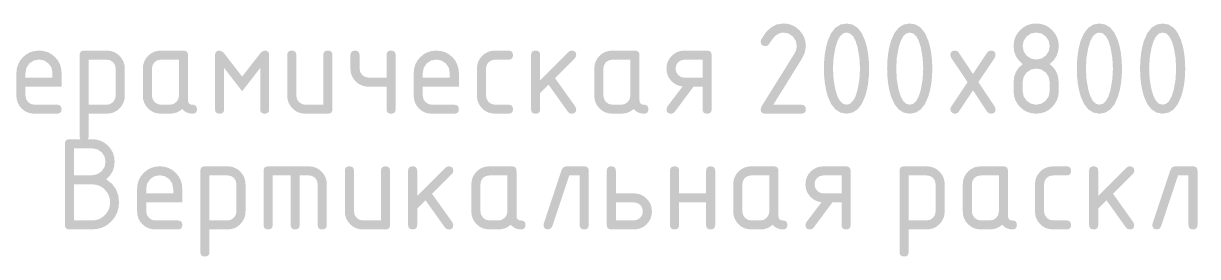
# Model space of a CAD drawing. Header units: millimetres. Extents: x 0 to 1189, y 0 to 841.
# Drawn here: x 1033.55 to 1072.94, y 385.33 to 393.16 of the extents above; entities that cross this region are included whole.
import ezdxf

# ---------------------------------------------------------------- set-up
doc = ezdxf.new("R2010")
doc.units = ezdxf.units.MM

msp = doc.modelspace()

# ---------------------------------------------------------------- hatches: boundary and pattern name
h = msp.add_hatch(color=7)
h.dxf.hatch_style = 2
h.paths.add_polyline_path([(1059.041489, 393.155639), (1059.192066, 393.142126), (1059.332049, 393.101276), (1059.460146, 393.032623), (1059.575066, 392.935704), (1059.672441, 392.818855), (1059.742635, 392.690482), (1059.78513, 392.550224), (1059.79941, 392.397718), (1059.764339, 392.181366), (1059.659402, 391.961707), (1058.706902, 390.429328), (1059.646724, 390.429328), (1059.713601, 390.41982), (1059.761307, 390.391295), (1059.789893, 390.343752), (1059.79941, 390.277193), (1059.789893, 390.211004), (1059.761307, 390.164814), (1059.713601, 390.137744), (1059.646724, 390.128916), (1058.436255, 390.128916), (1058.369377, 390.137744), (1058.321671, 390.164814), (1058.293085, 390.211004), (1058.283568, 390.277193), (1058.308924, 390.365939), (1059.41852, 392.148018), (1059.475571, 392.271421), (1059.494588, 392.397718), (1059.462273, 392.573142), (1059.363399, 392.719628), (1059.2165, 392.818502), (1059.041489, 392.850817), (1058.9144, 392.827037), (1058.793305, 392.755664), (1058.67779, 392.636644), (1058.567444, 392.469927), (1058.512805, 392.416459), (1058.436255, 392.397718), (1058.369377, 392.407313), (1058.321671, 392.436028), (1058.293085, 392.483759), (1058.283568, 392.550405), (1058.296246, 392.609385), (1058.449665, 392.848449), (1058.624426, 393.019144), (1058.821408, 393.121524)])
h = msp.add_hatch(color=7)
h.paths.add_polyline_path([(1061.616261, 391.640348), (1061.596692, 392.007044), (1061.535783, 392.351416), (1061.467407, 392.570602), (1061.382752, 392.726587), (1061.281458, 392.819837), (1061.163162, 392.850817), (1061.046493, 392.819768), (1060.945018, 392.726036), (1060.859459, 392.568741), (1060.79054, 392.347006), (1060.729631, 392.001532), (1060.710063, 391.640348), (1060.729631, 391.277235), (1060.79054, 390.933139), (1060.858917, 390.713265), (1060.943571, 390.555763), (1061.044866, 390.460997), (1061.163162, 390.429328), (1061.281458, 390.460997), (1061.382752, 390.555763), (1061.467407, 390.713265), (1061.535783, 390.933139), (1061.596692, 391.277235)])
h.paths.add_polyline_path([(1061.921083, 391.640348), (1061.912375, 391.379227), (1061.886563, 391.135986), (1061.844111, 390.910935), (1061.785484, 390.704385), (1061.674681, 390.452152), (1061.533234, 390.27237), (1061.362331, 390.164728), (1061.163162, 390.128916), (1060.962295, 390.164728), (1060.791091, 390.27237), (1060.64924, 390.452152), (1060.53643, 390.704385), (1060.480352, 390.910935), (1060.439209, 391.135986), (1060.413879, 391.379227), (1060.405241, 391.640348), (1060.413879, 391.903778), (1060.439209, 392.148293), (1060.480352, 392.373792), (1060.53643, 392.58017), (1060.64924, 392.832636), (1060.791091, 393.012392), (1060.962295, 393.119905), (1061.163162, 393.155639), (1061.362331, 393.119905), (1061.533234, 393.012392), (1061.674681, 392.832636), (1061.785484, 392.58017), (1061.844111, 392.371932), (1061.886563, 392.14664), (1061.912375, 391.903157)])
h = msp.add_hatch(color=7)
h.paths.add_polyline_path([(1063.737933, 391.640348), (1063.718365, 392.007044), (1063.657456, 392.351416), (1063.589079, 392.570602), (1063.504424, 392.726587), (1063.40313, 392.819837), (1063.284834, 392.850817), (1063.168166, 392.819768), (1063.066691, 392.726036), (1062.981132, 392.568741), (1062.912213, 392.347006), (1062.851303, 392.001532), (1062.831735, 391.640348), (1062.851303, 391.277235), (1062.912213, 390.933139), (1062.980589, 390.713265), (1063.065244, 390.555763), (1063.166538, 390.460997), (1063.284834, 390.429328), (1063.40313, 390.460997), (1063.504424, 390.555763), (1063.589079, 390.713265), (1063.657456, 390.933139), (1063.718365, 391.277235)])
h.paths.add_polyline_path([(1064.042755, 391.640348), (1064.034048, 391.379227), (1064.008235, 391.135986), (1063.965783, 390.910935), (1063.907156, 390.704385), (1063.796353, 390.452152), (1063.654906, 390.27237), (1063.484004, 390.164728), (1063.284834, 390.128916), (1063.083968, 390.164728), (1062.912764, 390.27237), (1062.770912, 390.452152), (1062.658102, 390.704385), (1062.602025, 390.910935), (1062.560882, 391.135986), (1062.535552, 391.379227), (1062.526913, 391.640348), (1062.535552, 391.903778), (1062.560882, 392.148293), (1062.602025, 392.373792), (1062.658102, 392.58017), (1062.770912, 392.832636), (1062.912764, 393.012392), (1063.083968, 393.119905), (1063.284834, 393.155639), (1063.484004, 393.119905), (1063.654906, 393.012392), (1063.796353, 392.832636), (1063.907156, 392.58017), (1063.965783, 392.371932), (1064.008235, 392.14664), (1064.034048, 391.903157)])
h = msp.add_hatch(color=7)
h.paths.add_polyline_path([(1067.528179, 390.429328), (1067.70319, 390.463848), (1067.850089, 390.564927), (1067.948963, 390.709966), (1067.981278, 390.886837), (1067.981278, 391.187249), (1067.948963, 391.36226), (1067.850089, 391.509159), (1067.70319, 391.609963), (1067.528179, 391.644207), (1067.353168, 391.609963), (1067.206269, 391.509159), (1067.107395, 391.363914), (1067.07508, 391.187249), (1067.07508, 390.886837), (1067.107395, 390.709966), (1067.206269, 390.564927), (1067.353168, 390.463848)])
h.paths.add_polyline_path([(1067.528179, 390.128916), (1067.375682, 390.142507), (1067.235484, 390.183486), (1067.107274, 390.252164), (1066.990744, 390.348851), (1066.893739, 390.465631), (1066.824897, 390.593522), (1066.783857, 390.732471), (1066.770258, 390.882427), (1066.770258, 391.187249), (1066.789361, 391.365766), (1066.846601, 391.526453), (1066.941875, 391.668848), (1067.07508, 391.792484), (1066.941875, 391.916352), (1066.846601, 392.058721), (1066.789361, 392.219279), (1066.770258, 392.397718), (1066.783857, 392.550224), (1066.824897, 392.690482), (1066.893739, 392.818855), (1066.990744, 392.935704), (1067.107274, 393.032623), (1067.235484, 393.101276), (1067.375682, 393.142126), (1067.528179, 393.155639), (1067.678755, 393.142126), (1067.818738, 393.101276), (1067.946836, 393.032623), (1068.061755, 392.935704), (1068.159131, 392.818855), (1068.229325, 392.690482), (1068.27182, 392.550224), (1068.2861, 392.397718), (1068.266997, 392.219279), (1068.209757, 392.058721), (1068.114483, 391.916352), (1067.981278, 391.792484), (1068.081461, 391.705366), (1068.160147, 391.608585), (1068.218163, 391.502191), (1068.256334, 391.386238), (1068.269822, 391.3093), (1068.279072, 391.199445), (1068.284395, 391.057033), (1068.2861, 390.882427), (1068.27182, 390.732471), (1068.229325, 390.593522), (1068.159131, 390.465631), (1068.061755, 390.348851), (1067.946836, 390.252164), (1067.818738, 390.183486), (1067.678755, 390.142507)])
h.paths.add_polyline_path([(1067.528179, 391.94517), (1067.70319, 391.977485), (1067.850089, 392.07636), (1067.948963, 392.222776), (1067.981278, 392.397718), (1067.948963, 392.573142), (1067.850089, 392.719628), (1067.70319, 392.818502), (1067.528179, 392.850817), (1067.353168, 392.818502), (1067.206269, 392.719628), (1067.107395, 392.573142), (1067.07508, 392.397718), (1067.107395, 392.222776), (1067.206269, 392.07636), (1067.353168, 391.977485)])
h = msp.add_hatch(color=7)
h.paths.add_polyline_path([(1070.10295, 391.640348), (1070.083382, 392.007044), (1070.022473, 392.351416), (1069.954096, 392.570602), (1069.869442, 392.726587), (1069.768147, 392.819837), (1069.649851, 392.850817), (1069.533183, 392.819768), (1069.431708, 392.726036), (1069.346149, 392.568741), (1069.27723, 392.347006), (1069.216321, 392.001532), (1069.196752, 391.640348), (1069.216321, 391.277235), (1069.27723, 390.933139), (1069.345606, 390.713265), (1069.430261, 390.555763), (1069.531555, 390.460997), (1069.649851, 390.429328), (1069.768147, 390.460997), (1069.869442, 390.555763), (1069.954096, 390.713265), (1070.022473, 390.933139), (1070.083382, 391.277235)])
h.paths.add_polyline_path([(1070.407772, 391.640348), (1070.399065, 391.379227), (1070.373253, 391.135986), (1070.3308, 390.910935), (1070.272173, 390.704385), (1070.161371, 390.452152), (1070.019924, 390.27237), (1069.849021, 390.164728), (1069.649851, 390.128916), (1069.448985, 390.164728), (1069.277781, 390.27237), (1069.135929, 390.452152), (1069.02312, 390.704385), (1068.967042, 390.910935), (1068.925899, 391.135986), (1068.900569, 391.379227), (1068.89193, 391.640348), (1068.900569, 391.903778), (1068.925899, 392.148293), (1068.967042, 392.373792), (1069.02312, 392.58017), (1069.135929, 392.832636), (1069.277781, 393.012392), (1069.448985, 393.119905), (1069.649851, 393.155639), (1069.849021, 393.119905), (1070.019924, 393.012392), (1070.161371, 392.832636), (1070.272173, 392.58017), (1070.3308, 392.371932), (1070.373253, 392.14664), (1070.399065, 391.903157)])
h = msp.add_hatch(color=7)
h.paths.add_polyline_path([(1072.224623, 391.640348), (1072.205055, 392.007044), (1072.144145, 392.351416), (1072.075769, 392.570602), (1071.991114, 392.726587), (1071.88982, 392.819837), (1071.771524, 392.850817), (1071.654856, 392.819768), (1071.55338, 392.726036), (1071.467821, 392.568741), (1071.398902, 392.347006), (1071.337993, 392.001532), (1071.318425, 391.640348), (1071.337993, 391.277235), (1071.398902, 390.933139), (1071.467279, 390.713265), (1071.551933, 390.555763), (1071.653228, 390.460997), (1071.771524, 390.429328), (1071.88982, 390.460997), (1071.991114, 390.555763), (1072.075769, 390.713265), (1072.144145, 390.933139), (1072.205055, 391.277235)])
h.paths.add_polyline_path([(1072.529445, 391.640348), (1072.520737, 391.379227), (1072.494925, 391.135986), (1072.452473, 390.910935), (1072.393846, 390.704385), (1072.283043, 390.452152), (1072.141596, 390.27237), (1071.970693, 390.164728), (1071.771524, 390.128916), (1071.570658, 390.164728), (1071.399454, 390.27237), (1071.257602, 390.452152), (1071.144792, 390.704385), (1071.088715, 390.910935), (1071.047572, 391.135986), (1071.022241, 391.379227), (1071.013603, 391.640348), (1071.022241, 391.903778), (1071.047572, 392.148293), (1071.088715, 392.373792), (1071.144792, 392.58017), (1071.257602, 392.832636), (1071.399454, 393.012392), (1071.570658, 393.119905), (1071.771524, 393.155639), (1071.970693, 393.119905), (1072.141596, 393.012392), (1072.283043, 392.832636), (1072.393846, 392.58017), (1072.452473, 392.371932), (1072.494925, 392.14664), (1072.520737, 391.903157)])
h = msp.add_hatch(color=7)
h.paths.add_polyline_path([(1034.066418, 391.94517), (1033.891408, 391.912855), (1033.744509, 391.813981), (1033.645634, 391.667082), (1033.613319, 391.492071), (1033.613319, 391.339385), (1034.519517, 391.339385), (1034.519517, 391.492071), (1034.487202, 391.667082), (1034.388328, 391.813981), (1034.241429, 391.912855)])
h.paths.add_polyline_path([(1033.613319, 391.035114), (1033.613319, 390.73415), (1033.635644, 390.618533), (1033.702616, 390.518625), (1033.800388, 390.451653), (1033.914283, 390.429328), (1034.671653, 390.429328), (1034.738531, 390.41982), (1034.786237, 390.391295), (1034.814822, 390.343752), (1034.824339, 390.277193), (1034.814822, 390.211004), (1034.786237, 390.164814), (1034.738531, 390.137744), (1034.671653, 390.128916), (1033.914283, 390.128916), (1033.79187, 390.139381), (1033.679534, 390.171291), (1033.577637, 390.225422), (1033.48654, 390.302549), (1033.408724, 390.395566), (1033.353077, 390.497679), (1033.319651, 390.610127), (1033.308497, 390.73415), (1033.308497, 391.487662), (1033.322097, 391.640167), (1033.363137, 391.780426), (1033.431978, 391.908799), (1033.528984, 392.025648), (1033.645514, 392.122334), (1033.773723, 392.191012), (1033.913921, 392.231992), (1034.066418, 392.245583), (1034.218916, 392.232052), (1034.359114, 392.191495), (1034.487323, 392.123962), (1034.603853, 392.029506), (1034.700859, 391.912976), (1034.7697, 391.784767), (1034.81074, 391.644569), (1034.824339, 391.492071), (1034.824339, 391.035114)])
h = msp.add_hatch(color=7)
h.paths.add_polyline_path([(1035.43017, 392.097306), (1035.439687, 392.161634), (1035.468273, 392.208031), (1035.515979, 392.236135), (1035.582857, 392.245583), (1036.340226, 392.245583), (1036.462639, 392.234498), (1036.574975, 392.201554), (1036.676872, 392.147217), (1036.767969, 392.07195), (1036.845785, 391.978312), (1036.901432, 391.875166), (1036.934858, 391.762511), (1036.946012, 391.640348), (1036.946012, 390.73415), (1036.934858, 390.611987), (1036.901432, 390.499333), (1036.845785, 390.396187), (1036.767969, 390.302549), (1036.676872, 390.225422), (1036.574975, 390.171291), (1036.462639, 390.139381), (1036.340226, 390.128916), (1035.734992, 390.128916), (1035.734992, 389.367137), (1035.725483, 389.302808), (1035.696958, 389.256411), (1035.649416, 389.228308), (1035.582857, 389.21886), (1035.515979, 389.228308), (1035.468273, 389.256411), (1035.439687, 389.302808), (1035.43017, 389.367137)])
h.paths.add_polyline_path([(1035.734992, 391.940761), (1035.734992, 390.429328), (1036.340226, 390.429328), (1036.455775, 390.451653), (1036.551893, 390.518625), (1036.618866, 390.616879), (1036.64119, 390.73415), (1036.64119, 391.640348), (1036.619417, 391.757619), (1036.556303, 391.855874), (1036.45798, 391.920641), (1036.340226, 391.940761)])
h = msp.add_hatch(color=7)
h.paths.add_polyline_path([(1038.762862, 391.940761), (1038.157628, 391.940761), (1038.039875, 391.918988), (1037.941552, 391.855874), (1037.878437, 391.757619), (1037.856664, 391.640348), (1037.856664, 390.73415), (1037.878989, 390.618533), (1037.945961, 390.518625), (1038.043733, 390.451653), (1038.157628, 390.429328), (1038.461899, 390.429328), (1038.577447, 390.451653), (1038.673565, 390.518625), (1038.740538, 390.616879), (1038.762862, 390.73415)])
h.paths.add_polyline_path([(1039.368097, 390.277193), (1039.358649, 390.211004), (1039.330545, 390.164814), (1039.284148, 390.137744), (1039.21982, 390.128916), (1039.117423, 390.138493), (1039.025723, 390.167501), (1038.944255, 390.216353), (1038.872554, 390.285461), (1038.782887, 390.216353), (1038.684796, 390.167501), (1038.577921, 390.138493), (1038.461899, 390.128916), (1038.157628, 390.128916), (1038.035215, 390.139381), (1037.922879, 390.171291), (1037.820982, 390.225422), (1037.729885, 390.302549), (1037.652069, 390.395566), (1037.596422, 390.497679), (1037.562996, 390.610127), (1037.551842, 390.73415), (1037.551842, 391.640348), (1037.562996, 391.762511), (1037.596422, 391.875166), (1037.652069, 391.978312), (1037.729885, 392.07195), (1037.820982, 392.147217), (1037.922879, 392.201554), (1038.035215, 392.234498), (1038.157628, 392.245583), (1038.914998, 392.245583), (1038.981876, 392.236135), (1039.029582, 392.208031), (1039.058167, 392.161634), (1039.067684, 392.097306), (1039.067684, 390.582015), (1039.077193, 390.515137), (1039.105718, 390.467431), (1039.153261, 390.438845), (1039.21982, 390.429328), (1039.284148, 390.41982), (1039.330545, 390.391295), (1039.358649, 390.343752)])
h = msp.add_hatch(color=7)
h.dxf.hatch_style = 2
h.paths.add_polyline_path([(1040.884279, 390.882427), (1040.279044, 391.661295), (1040.279044, 390.277193), (1040.269536, 390.211004), (1040.241011, 390.164814), (1040.193468, 390.137744), (1040.126909, 390.128916), (1040.060031, 390.137744), (1040.012325, 390.164814), (1039.983739, 390.211004), (1039.974222, 390.277193), (1039.974222, 392.097306), (1039.983739, 392.161634), (1040.012325, 392.208031), (1040.060031, 392.236135), (1040.126909, 392.245583), (1040.202977, 392.222776), (1040.279044, 392.152427), (1040.884279, 391.37356), (1041.490064, 392.152427), (1041.566132, 392.222776), (1041.6422, 392.245583), (1041.706528, 392.236135), (1041.752925, 392.208031), (1041.781029, 392.161634), (1041.790477, 392.097306), (1041.790477, 390.277193), (1041.781029, 390.211004), (1041.752925, 390.164814), (1041.706528, 390.137744), (1041.6422, 390.128916), (1041.575641, 390.137744), (1041.528098, 390.164814), (1041.499573, 390.211004), (1041.490064, 390.277193), (1041.490064, 391.661295)])
h = msp.add_hatch(color=7)
h.dxf.hatch_style = 2
h.paths.add_polyline_path([(1043.912444, 392.097306), (1043.912444, 390.277193), (1043.902927, 390.211004), (1043.874342, 390.164814), (1043.826636, 390.137744), (1043.759758, 390.128916), (1043.002388, 390.128916), (1042.879975, 390.139381), (1042.767639, 390.171291), (1042.665742, 390.225422), (1042.574645, 390.302549), (1042.496829, 390.395566), (1042.441182, 390.497679), (1042.407756, 390.610127), (1042.396602, 390.73415), (1042.396602, 392.097306), (1042.406119, 392.161634), (1042.434705, 392.208031), (1042.482411, 392.236135), (1042.549289, 392.245583), (1042.615848, 392.236135), (1042.663391, 392.208031), (1042.691916, 392.161634), (1042.701424, 392.097306), (1042.701424, 390.73415), (1042.723749, 390.618533), (1042.790721, 390.518625), (1042.888493, 390.451653), (1043.002388, 390.429328), (1043.607622, 390.429328), (1043.607622, 392.097306), (1043.617131, 392.161634), (1043.645656, 392.208031), (1043.693199, 392.236135), (1043.759758, 392.245583), (1043.826636, 392.236135), (1043.874342, 392.208031), (1043.902927, 392.161634)])
h = msp.add_hatch(color=7)
h.dxf.hatch_style = 2
h.paths.add_polyline_path([(1046.034117, 392.097306), (1046.034117, 390.277193), (1046.0246, 390.211004), (1045.996014, 390.164814), (1045.948308, 390.137744), (1045.88143, 390.128916), (1045.814871, 390.137744), (1045.767329, 390.164814), (1045.738803, 390.211004), (1045.729295, 390.277193), (1045.729295, 391.035114), (1045.12406, 391.035114), (1045.004128, 391.046112), (1044.892619, 391.078867), (1044.789895, 391.133015), (1044.696317, 391.208196), (1044.618501, 391.301161), (1044.562854, 391.402499), (1044.529428, 391.512518), (1044.518275, 391.631529), (1044.518275, 392.097306), (1044.527792, 392.161634), (1044.556378, 392.208031), (1044.604084, 392.236135), (1044.670961, 392.245583), (1044.737521, 392.236135), (1044.785063, 392.208031), (1044.813588, 392.161634), (1044.823097, 392.097306), (1044.823097, 391.644207), (1044.845421, 391.526936), (1044.912394, 391.428682), (1045.010166, 391.361709), (1045.12406, 391.339385), (1045.729295, 391.339385), (1045.729295, 392.097306), (1045.738803, 392.161634), (1045.767329, 392.208031), (1045.814871, 392.236135), (1045.88143, 392.245583), (1045.948308, 392.236135), (1045.996014, 392.208031), (1046.0246, 392.161634)])
h = msp.add_hatch(color=7)
h.paths.add_polyline_path([(1047.397868, 391.94517), (1047.222857, 391.912855), (1047.075959, 391.813981), (1046.977084, 391.667082), (1046.944769, 391.492071), (1046.944769, 391.339385), (1047.850967, 391.339385), (1047.850967, 391.492071), (1047.818652, 391.667082), (1047.719778, 391.813981), (1047.572879, 391.912855)])
h.paths.add_polyline_path([(1046.944769, 391.035114), (1046.944769, 390.73415), (1046.967094, 390.618533), (1047.034066, 390.518625), (1047.131838, 390.451653), (1047.245733, 390.429328), (1048.003103, 390.429328), (1048.069981, 390.41982), (1048.117687, 390.391295), (1048.146272, 390.343752), (1048.155789, 390.277193), (1048.146272, 390.211004), (1048.117687, 390.164814), (1048.069981, 390.137744), (1048.003103, 390.128916), (1047.245733, 390.128916), (1047.12332, 390.139381), (1047.010984, 390.171291), (1046.909087, 390.225422), (1046.81799, 390.302549), (1046.740174, 390.395566), (1046.684527, 390.497679), (1046.651101, 390.610127), (1046.639947, 390.73415), (1046.639947, 391.487662), (1046.653547, 391.640167), (1046.694587, 391.780426), (1046.763428, 391.908799), (1046.860433, 392.025648), (1046.976964, 392.122334), (1047.105173, 392.191012), (1047.245371, 392.231992), (1047.397868, 392.245583), (1047.550365, 392.232052), (1047.690564, 392.191495), (1047.818773, 392.123962), (1047.935303, 392.029506), (1048.032308, 391.912976), (1048.10115, 391.784767), (1048.14219, 391.644569), (1048.155789, 391.492071), (1048.155789, 391.035114)])
h = msp.add_hatch(color=7)
h.dxf.hatch_style = 2
h.paths.add_polyline_path([(1049.066442, 391.640348), (1049.066442, 390.73415), (1049.088766, 390.618533), (1049.155739, 390.518625), (1049.25351, 390.451653), (1049.367405, 390.429328), (1049.819953, 390.429328), (1049.886831, 390.41982), (1049.934537, 390.391295), (1049.963123, 390.343752), (1049.97264, 390.277193), (1049.963123, 390.211004), (1049.934537, 390.164814), (1049.886831, 390.137744), (1049.819953, 390.128916), (1049.367405, 390.128916), (1049.244992, 390.139381), (1049.132657, 390.171291), (1049.030759, 390.225422), (1048.939662, 390.302549), (1048.861846, 390.395566), (1048.806199, 390.497679), (1048.772773, 390.610127), (1048.76162, 390.73415), (1048.76162, 391.640348), (1048.772773, 391.762511), (1048.806199, 391.875166), (1048.861846, 391.978312), (1048.939662, 392.07195), (1049.030759, 392.147217), (1049.132657, 392.201554), (1049.244992, 392.234498), (1049.367405, 392.245583), (1049.819953, 392.245583), (1049.886831, 392.236074), (1049.934537, 392.207549), (1049.963123, 392.160007), (1049.97264, 392.093447), (1049.963123, 392.026569), (1049.934537, 391.978863), (1049.886831, 391.950278), (1049.819953, 391.940761), (1049.367405, 391.940761), (1049.249652, 391.918988), (1049.151329, 391.855874), (1049.088215, 391.757619)])
h = msp.add_hatch(color=7)
h.dxf.hatch_style = 2
h.paths.add_polyline_path([(1050.883171, 391.250639), (1051.835671, 392.203139), (1051.88218, 392.235523), (1051.941505, 392.245583), (1052.008383, 392.236135), (1052.056089, 392.208031), (1052.084674, 392.161634), (1052.094191, 392.097306), (1052.081927, 392.039635), (1052.047338, 391.991472), (1051.382572, 391.322848), (1052.064426, 390.365939), (1052.094191, 390.277193), (1052.084674, 390.211004), (1052.056089, 390.164814), (1052.008383, 390.137744), (1051.941505, 390.128916), (1051.868606, 390.144695), (1051.814725, 390.192306), (1051.162637, 391.106772), (1050.883171, 390.823447), (1050.883171, 390.277193), (1050.873663, 390.211004), (1050.845137, 390.164814), (1050.797595, 390.137744), (1050.731036, 390.128916), (1050.664158, 390.137744), (1050.616452, 390.164814), (1050.587866, 390.211004), (1050.578349, 390.277193), (1050.578349, 392.097306), (1050.587866, 392.161634), (1050.616452, 392.208031), (1050.664158, 392.236135), (1050.731036, 392.245583), (1050.797595, 392.236135), (1050.845137, 392.208031), (1050.873663, 392.161634), (1050.883171, 392.097306)])
h = msp.add_hatch(color=7)
h.paths.add_polyline_path([(1053.911042, 391.940761), (1053.305807, 391.940761), (1053.188054, 391.918988), (1053.089731, 391.855874), (1053.026617, 391.757619), (1053.004844, 391.640348), (1053.004844, 390.73415), (1053.027168, 390.618533), (1053.094141, 390.518625), (1053.191912, 390.451653), (1053.305807, 390.429328), (1053.610078, 390.429328), (1053.725627, 390.451653), (1053.821745, 390.518625), (1053.888717, 390.616879), (1053.911042, 390.73415)])
h.paths.add_polyline_path([(1054.516276, 390.277193), (1054.506828, 390.211004), (1054.478725, 390.164814), (1054.432328, 390.137744), (1054.367999, 390.128916), (1054.265602, 390.138493), (1054.173902, 390.167501), (1054.092435, 390.216353), (1054.020734, 390.285461), (1053.931066, 390.216353), (1053.832976, 390.167501), (1053.7261, 390.138493), (1053.610078, 390.128916), (1053.305807, 390.128916), (1053.183394, 390.139381), (1053.071059, 390.171291), (1052.969161, 390.225422), (1052.878064, 390.302549), (1052.800248, 390.395566), (1052.744601, 390.497679), (1052.711175, 390.610127), (1052.700022, 390.73415), (1052.700022, 391.640348), (1052.711175, 391.762511), (1052.744601, 391.875166), (1052.800248, 391.978312), (1052.878064, 392.07195), (1052.969161, 392.147217), (1053.071059, 392.201554), (1053.183394, 392.234498), (1053.305807, 392.245583), (1054.063177, 392.245583), (1054.130055, 392.236135), (1054.177761, 392.208031), (1054.206347, 392.161634), (1054.215864, 392.097306), (1054.215864, 390.582015), (1054.225372, 390.515137), (1054.253898, 390.467431), (1054.30144, 390.438845), (1054.367999, 390.429328), (1054.432328, 390.41982), (1054.478725, 390.391295), (1054.506828, 390.343752)])
h = msp.add_hatch(color=7)
h.paths.add_polyline_path([(1055.660388, 391.038972), (1055.550033, 391.063088), (1055.448515, 391.10374), (1055.356608, 391.161756), (1055.275088, 391.237961), (1055.20821, 391.327189), (1055.160505, 391.423445), (1055.131919, 391.527556), (1055.122402, 391.640348), (1055.133555, 391.762511), (1055.166981, 391.875166), (1055.222628, 391.978312), (1055.300444, 392.07195), (1055.391541, 392.147217), (1055.493439, 392.201554), (1055.605775, 392.234498), (1055.728187, 392.245583), (1056.485557, 392.245583), (1056.552435, 392.236135), (1056.600141, 392.208031), (1056.628727, 392.161634), (1056.638244, 392.097306), (1056.638244, 390.277193), (1056.628727, 390.211004), (1056.600141, 390.164814), (1056.552435, 390.137744), (1056.485557, 390.128916), (1056.418998, 390.137744), (1056.371456, 390.164814), (1056.34293, 390.211004), (1056.333422, 390.277193), (1056.333422, 391.035114), (1056.0286, 391.035114), (1055.397458, 390.188447), (1055.342681, 390.142765), (1055.275088, 390.128916), (1055.20821, 390.137744), (1055.160505, 390.164814), (1055.131919, 390.211004), (1055.122402, 390.277193), (1055.152167, 390.370348)])
h.paths.add_polyline_path([(1055.427224, 391.640348), (1055.449548, 391.524249), (1055.516521, 391.424272), (1055.614293, 391.357782), (1055.728187, 391.335526), (1056.333422, 391.335526), (1056.333422, 391.940761), (1055.728187, 391.940761), (1055.610434, 391.918988), (1055.512111, 391.855874), (1055.448997, 391.757619)])
h = msp.add_hatch(color=7)
h.dxf.hatch_style = 2
h.paths.add_polyline_path([(1065.588408, 391.187249), (1066.139072, 390.361529), (1066.164428, 390.277193), (1066.15491, 390.211004), (1066.126325, 390.164814), (1066.078619, 390.137744), (1066.011741, 390.128916), (1065.938843, 390.144695), (1065.884961, 390.192306), (1065.406507, 390.912193), (1064.928052, 390.192306), (1064.87417, 390.144695), (1064.801272, 390.128916), (1064.743601, 390.138976), (1064.695439, 390.17136), (1064.66085, 390.221176), (1064.648586, 390.277193), (1064.673941, 390.361529), (1065.224605, 391.187249), (1064.673941, 392.00856), (1064.648586, 392.097306), (1064.658103, 392.161634), (1064.686688, 392.208031), (1064.734394, 392.236135), (1064.801272, 392.245583), (1064.87417, 392.229804), (1064.928052, 392.182193), (1065.406507, 391.462306), (1065.884961, 392.182193), (1065.938843, 392.229804), (1066.011741, 392.245583), (1066.078619, 392.236755), (1066.126325, 392.209685), (1066.15491, 392.163495), (1066.164428, 392.097306), (1066.139072, 392.00856)])
h = msp.add_hatch(color=7)
h.paths.add_polyline_path([(1036.321807, 387.92548), (1036.510632, 387.781836), (1036.645508, 387.60481), (1036.726433, 387.394504), (1036.753408, 387.151022), (1036.73676, 386.969888), (1036.68678, 386.802034), (1036.603417, 386.64772), (1036.48662, 386.507203), (1036.348652, 386.391327), (1036.195647, 386.309454), (1036.028276, 386.260861), (1035.84721, 386.244824), (1035.08984, 386.244824), (1035.022963, 386.253652), (1034.975257, 386.280722), (1034.946671, 386.326912), (1034.937154, 386.393101), (1034.937154, 389.119412), (1034.946671, 389.185971), (1034.975257, 389.233514), (1035.022963, 389.262039), (1035.08984, 389.271547), (1035.84721, 389.271547), (1035.999716, 389.258034), (1036.139974, 389.217184), (1036.268347, 389.148532), (1036.385196, 389.051613), (1036.480255, 388.937244), (1036.549114, 388.809698), (1036.590998, 388.668613), (1036.605131, 388.513626), (1036.587062, 388.341501), (1036.533335, 388.186273), (1036.444676, 388.047686)])
h.paths.add_polyline_path([(1035.241976, 388.966725), (1035.241976, 388.061079), (1035.84721, 388.061079), (1036.020981, 388.095323), (1036.16912, 388.196126), (1036.267994, 388.34082), (1036.300309, 388.513626), (1036.267994, 388.689051), (1036.16912, 388.835536), (1036.020981, 388.93441), (1035.84721, 388.966725)])
h.paths.add_polyline_path([(1035.241976, 387.756257), (1035.241976, 386.545237), (1035.84721, 386.545237), (1035.969623, 386.55639), (1036.081959, 386.589816), (1036.183856, 386.645463), (1036.274953, 386.723279), (1036.352769, 386.814376), (1036.408416, 386.916273), (1036.441842, 387.028609), (1036.452996, 387.151022), (1036.441842, 387.273185), (1036.408416, 387.38584), (1036.352769, 387.488986), (1036.274953, 387.582624), (1036.183856, 387.659751), (1036.081959, 387.713882), (1035.969623, 387.745792), (1035.84721, 387.756257)])
h = msp.add_hatch(color=7)
h.paths.add_polyline_path([(1038.117604, 388.061079), (1037.942593, 388.028764), (1037.795694, 387.929889), (1037.69682, 387.782991), (1037.664505, 387.60798), (1037.664505, 387.455293), (1038.570703, 387.455293), (1038.570703, 387.60798), (1038.538388, 387.782991), (1038.439514, 387.929889), (1038.292615, 388.028764)])
h.paths.add_polyline_path([(1037.664505, 387.151022), (1037.664505, 386.850059), (1037.686829, 386.734441), (1037.753802, 386.634534), (1037.851574, 386.567561), (1037.965468, 386.545237), (1038.722838, 386.545237), (1038.789716, 386.535728), (1038.837422, 386.507203), (1038.866008, 386.45966), (1038.875525, 386.393101), (1038.866008, 386.326912), (1038.837422, 386.280722), (1038.789716, 386.253652), (1038.722838, 386.244824), (1037.965468, 386.244824), (1037.843056, 386.255289), (1037.73072, 386.287199), (1037.628822, 386.34133), (1037.537725, 386.418457), (1037.459909, 386.511475), (1037.404262, 386.613587), (1037.370836, 386.726035), (1037.359683, 386.850059), (1037.359683, 387.60357), (1037.373282, 387.756076), (1037.414322, 387.896334), (1037.483164, 388.024707), (1037.580169, 388.141556), (1037.696699, 388.238243), (1037.824909, 388.306921), (1037.965107, 388.3479), (1038.117604, 388.361491), (1038.270101, 388.34796), (1038.410299, 388.307403), (1038.538508, 388.239871), (1038.655039, 388.145415), (1038.752044, 388.028884), (1038.820886, 387.900675), (1038.861925, 387.760477), (1038.875525, 387.60798), (1038.875525, 387.151022)])
h = msp.add_hatch(color=7)
h.paths.add_polyline_path([(1039.481504, 388.213214), (1039.491021, 388.277543), (1039.519607, 388.323939), (1039.567313, 388.352043), (1039.634191, 388.361491), (1040.391561, 388.361491), (1040.513974, 388.350406), (1040.62631, 388.317463), (1040.728207, 388.263125), (1040.819304, 388.187858), (1040.89712, 388.09422), (1040.952767, 387.991074), (1040.986193, 387.87842), (1040.997346, 387.756257), (1040.997346, 386.850059), (1040.986193, 386.727896), (1040.952767, 386.615241), (1040.89712, 386.512095), (1040.819304, 386.418457), (1040.728207, 386.34133), (1040.62631, 386.287199), (1040.513974, 386.255289), (1040.391561, 386.244824), (1039.786326, 386.244824), (1039.786326, 385.483045), (1039.776818, 385.418716), (1039.748292, 385.372319), (1039.70075, 385.344216), (1039.634191, 385.334768), (1039.567313, 385.344216), (1039.519607, 385.372319), (1039.491021, 385.418716), (1039.481504, 385.483045)])
h.paths.add_polyline_path([(1039.786326, 388.056669), (1039.786326, 386.545237), (1040.391561, 386.545237), (1040.507109, 386.567561), (1040.603227, 386.634534), (1040.6702, 386.732788), (1040.692524, 386.850059), (1040.692524, 387.756257), (1040.670751, 387.873528), (1040.607637, 387.971782), (1040.509314, 388.03655), (1040.391561, 388.056669)])
h = msp.add_hatch(color=7)
h.dxf.hatch_style = 2
h.paths.add_polyline_path([(1041.756012, 388.361491), (1043.119168, 388.361491), (1043.240642, 388.350406), (1043.351781, 388.317463), (1043.453411, 388.263125), (1043.54636, 388.187858), (1043.624176, 388.09422), (1043.679823, 387.991074), (1043.713249, 387.87842), (1043.724402, 387.756257), (1043.724402, 386.393101), (1043.714885, 386.326912), (1043.686299, 386.280722), (1043.638593, 386.253652), (1043.571715, 386.244824), (1043.505156, 386.253652), (1043.457614, 386.280722), (1043.429089, 386.326912), (1043.41958, 386.393101), (1043.41958, 387.756257), (1043.397807, 387.873528), (1043.334693, 387.971782), (1043.236439, 388.03655), (1043.119168, 388.056669), (1042.814346, 388.056669), (1042.814346, 386.393101), (1042.804829, 386.326912), (1042.776243, 386.280722), (1042.728537, 386.253652), (1042.661659, 386.244824), (1042.597563, 386.253652), (1042.55114, 386.280722), (1042.522908, 386.326912), (1042.513382, 386.393101), (1042.513382, 388.056669), (1041.908148, 388.056669), (1041.908148, 386.393101), (1041.898639, 386.326912), (1041.870114, 386.280722), (1041.822572, 386.253652), (1041.756012, 386.244824), (1041.689134, 386.253652), (1041.641428, 386.280722), (1041.612843, 386.326912), (1041.603326, 386.393101), (1041.603326, 388.213214), (1041.612843, 388.277543), (1041.641428, 388.323939), (1041.689134, 388.352043)])
h = msp.add_hatch(color=7)
h.dxf.hatch_style = 2
h.paths.add_polyline_path([(1045.84664, 388.213214), (1045.84664, 386.393101), (1045.837123, 386.326912), (1045.808537, 386.280722), (1045.760831, 386.253652), (1045.693953, 386.244824), (1044.936583, 386.244824), (1044.81417, 386.255289), (1044.701834, 386.287199), (1044.599937, 386.34133), (1044.50884, 386.418457), (1044.431024, 386.511475), (1044.375377, 386.613587), (1044.341951, 386.726035), (1044.330798, 386.850059), (1044.330798, 388.213214), (1044.340315, 388.277543), (1044.3689, 388.323939), (1044.416606, 388.352043), (1044.483484, 388.361491), (1044.550044, 388.352043), (1044.597586, 388.323939), (1044.626111, 388.277543), (1044.63562, 388.213214), (1044.63562, 386.850059), (1044.657944, 386.734441), (1044.724917, 386.634534), (1044.822688, 386.567561), (1044.936583, 386.545237), (1045.541818, 386.545237), (1045.541818, 388.213214), (1045.551326, 388.277543), (1045.579851, 388.323939), (1045.627394, 388.352043), (1045.693953, 388.361491), (1045.760831, 388.352043), (1045.808537, 388.323939), (1045.837123, 388.277543)])
h = msp.add_hatch(color=7)
h.dxf.hatch_style = 2
h.paths.add_polyline_path([(1046.757441, 387.366547), (1047.709941, 388.319047), (1047.75645, 388.351431), (1047.815775, 388.361491), (1047.882652, 388.352043), (1047.930358, 388.323939), (1047.958944, 388.277543), (1047.968461, 388.213214), (1047.956197, 388.155543), (1047.921608, 388.107381), (1047.256842, 387.438757), (1047.938696, 386.481847), (1047.968461, 386.393101), (1047.958944, 386.326912), (1047.930358, 386.280722), (1047.882652, 386.253652), (1047.815775, 386.244824), (1047.742876, 386.260603), (1047.688995, 386.308214), (1047.036907, 387.22268), (1046.757441, 386.939356), (1046.757441, 386.393101), (1046.747933, 386.326912), (1046.719407, 386.280722), (1046.671865, 386.253652), (1046.605306, 386.244824), (1046.538428, 386.253652), (1046.490722, 386.280722), (1046.462136, 386.326912), (1046.452619, 386.393101), (1046.452619, 388.213214), (1046.462136, 388.277543), (1046.490722, 388.323939), (1046.538428, 388.352043), (1046.605306, 388.361491), (1046.671865, 388.352043), (1046.719407, 388.323939), (1046.747933, 388.277543), (1046.757441, 388.213214)])
h = msp.add_hatch(color=7)
h.paths.add_polyline_path([(1049.785461, 388.056669), (1049.180226, 388.056669), (1049.062473, 388.034896), (1048.96415, 387.971782), (1048.901036, 387.873528), (1048.879263, 387.756257), (1048.879263, 386.850059), (1048.901587, 386.734441), (1048.96856, 386.634534), (1049.066331, 386.567561), (1049.180226, 386.545237), (1049.484497, 386.545237), (1049.600046, 386.567561), (1049.696164, 386.634534), (1049.763136, 386.732788), (1049.785461, 386.850059)])
h.paths.add_polyline_path([(1050.390695, 386.393101), (1050.381247, 386.326912), (1050.353143, 386.280722), (1050.306747, 386.253652), (1050.242418, 386.244824), (1050.140021, 386.254402), (1050.048321, 386.283409), (1049.966853, 386.332261), (1049.895152, 386.401369), (1049.805485, 386.332261), (1049.707395, 386.283409), (1049.600519, 386.254402), (1049.484497, 386.244824), (1049.180226, 386.244824), (1049.057813, 386.255289), (1048.945477, 386.287199), (1048.84358, 386.34133), (1048.752483, 386.418457), (1048.674667, 386.511475), (1048.61902, 386.613587), (1048.585594, 386.726035), (1048.574441, 386.850059), (1048.574441, 387.756257), (1048.585594, 387.87842), (1048.61902, 387.991074), (1048.674667, 388.09422), (1048.752483, 388.187858), (1048.84358, 388.263125), (1048.945477, 388.317463), (1049.057813, 388.350406), (1049.180226, 388.361491), (1049.937596, 388.361491), (1050.004474, 388.352043), (1050.05218, 388.323939), (1050.080766, 388.277543), (1050.090283, 388.213214), (1050.090283, 386.697923), (1050.099791, 386.631045), (1050.128316, 386.583339), (1050.175859, 386.554754), (1050.242418, 386.545237), (1050.306747, 386.535728), (1050.353143, 386.507203), (1050.381247, 386.45966)])
h = msp.add_hatch(color=7)
h.dxf.hatch_style = 2
h.paths.add_polyline_path([(1051.754891, 388.361491), (1052.360125, 388.361491), (1052.427003, 388.352043), (1052.474709, 388.323939), (1052.503295, 388.277543), (1052.512812, 388.213214), (1052.512812, 386.393101), (1052.503295, 386.326912), (1052.474709, 386.280722), (1052.427003, 386.253652), (1052.360125, 386.244824), (1052.293566, 386.253652), (1052.246023, 386.280722), (1052.217498, 386.326912), (1052.20799, 386.393101), (1052.20799, 388.056669), (1051.860724, 388.056669), (1051.289114, 386.346248), (1051.238402, 386.270111), (1051.149656, 386.244824), (1051.082778, 386.254333), (1051.035072, 386.282858), (1051.006487, 386.330401), (1050.99697, 386.39696), (1051.005789, 386.443813), (1051.602755, 388.23857), (1051.6627, 388.331863)])
h = msp.add_hatch(color=7)
h.paths.add_polyline_path([(1054.634633, 386.850059), (1054.62348, 386.727896), (1054.590054, 386.615241), (1054.534407, 386.512095), (1054.456591, 386.418457), (1054.365494, 386.34133), (1054.263596, 386.287199), (1054.15126, 386.255289), (1054.028847, 386.244824), (1053.271478, 386.244824), (1053.2046, 386.253652), (1053.156894, 386.280722), (1053.128308, 386.326912), (1053.118791, 386.393101), (1053.118791, 388.213214), (1053.128308, 388.277543), (1053.156894, 388.323939), (1053.2046, 388.352043), (1053.271478, 388.361491), (1053.338037, 388.352043), (1053.385579, 388.323939), (1053.414105, 388.277543), (1053.423613, 388.213214), (1053.423613, 387.455293), (1054.028847, 387.455293), (1054.15126, 387.444226), (1054.263596, 387.410989), (1054.365494, 387.355532), (1054.456591, 387.277802), (1054.534407, 387.186627), (1054.590054, 387.084601), (1054.62348, 386.972239)])
h.paths.add_polyline_path([(1054.329811, 386.850059), (1054.308038, 386.967605), (1054.244924, 387.066135), (1054.146601, 387.129249), (1054.028847, 387.151022), (1053.423613, 387.151022), (1053.423613, 386.545237), (1054.028847, 386.545237), (1054.144396, 386.567561), (1054.240514, 386.634534), (1054.307487, 386.732788)])
h = msp.add_hatch(color=7)
h.dxf.hatch_style = 2
h.paths.add_polyline_path([(1055.545435, 387.151022), (1055.545435, 386.393101), (1055.535926, 386.326912), (1055.507401, 386.280722), (1055.459858, 386.253652), (1055.393299, 386.244824), (1055.326421, 386.253652), (1055.278715, 386.280722), (1055.25013, 386.326912), (1055.240613, 386.393101), (1055.240613, 388.213214), (1055.25013, 388.277543), (1055.278715, 388.323939), (1055.326421, 388.352043), (1055.393299, 388.361491), (1055.459858, 388.352043), (1055.507401, 388.323939), (1055.535926, 388.277543), (1055.545435, 388.213214), (1055.545435, 387.455293), (1056.451632, 387.455293), (1056.451632, 388.213214), (1056.461141, 388.277543), (1056.489666, 388.323939), (1056.537209, 388.352043), (1056.603768, 388.361491), (1056.670646, 388.352043), (1056.718352, 388.323939), (1056.746937, 388.277543), (1056.756455, 388.213214), (1056.756455, 386.393101), (1056.746937, 386.326912), (1056.718352, 386.280722), (1056.670646, 386.253652), (1056.603768, 386.244824), (1056.537209, 386.253652), (1056.489666, 386.280722), (1056.461141, 386.326912), (1056.451632, 386.393101), (1056.451632, 387.151022)])
h = msp.add_hatch(color=7)
h.paths.add_polyline_path([(1058.573454, 388.056669), (1057.96822, 388.056669), (1057.850466, 388.034896), (1057.752143, 387.971782), (1057.689029, 387.873528), (1057.667256, 387.756257), (1057.667256, 386.850059), (1057.68958, 386.734441), (1057.756553, 386.634534), (1057.854325, 386.567561), (1057.96822, 386.545237), (1058.27249, 386.545237), (1058.388039, 386.567561), (1058.484157, 386.634534), (1058.55113, 386.732788), (1058.573454, 386.850059)])
h.paths.add_polyline_path([(1059.178688, 386.393101), (1059.16924, 386.326912), (1059.141137, 386.280722), (1059.09474, 386.253652), (1059.030411, 386.244824), (1058.928015, 386.254402), (1058.836315, 386.283409), (1058.754847, 386.332261), (1058.683146, 386.401369), (1058.593479, 386.332261), (1058.495388, 386.283409), (1058.388513, 386.254402), (1058.27249, 386.244824), (1057.96822, 386.244824), (1057.845807, 386.255289), (1057.733471, 386.287199), (1057.631573, 386.34133), (1057.540477, 386.418457), (1057.46266, 386.511475), (1057.407014, 386.613587), (1057.373587, 386.726035), (1057.362434, 386.850059), (1057.362434, 387.756257), (1057.373587, 387.87842), (1057.407014, 387.991074), (1057.46266, 388.09422), (1057.540477, 388.187858), (1057.631573, 388.263125), (1057.733471, 388.317463), (1057.845807, 388.350406), (1057.96822, 388.361491), (1058.725589, 388.361491), (1058.792467, 388.352043), (1058.840173, 388.323939), (1058.868759, 388.277543), (1058.878276, 388.213214), (1058.878276, 386.697923), (1058.887784, 386.631045), (1058.91631, 386.583339), (1058.963852, 386.554754), (1059.030411, 386.545237), (1059.09474, 386.535728), (1059.141137, 386.507203), (1059.16924, 386.45966)])
h = msp.add_hatch(color=7)
h.paths.add_polyline_path([(1060.322949, 387.154881), (1060.212594, 387.178996), (1060.111076, 387.219649), (1060.019169, 387.277664), (1059.93765, 387.353869), (1059.870772, 387.443097), (1059.823066, 387.539353), (1059.79448, 387.643464), (1059.784963, 387.756257), (1059.796117, 387.87842), (1059.829543, 387.991074), (1059.885189, 388.09422), (1059.963006, 388.187858), (1060.054102, 388.263125), (1060.156, 388.317463), (1060.268336, 388.350406), (1060.390749, 388.361491), (1061.148118, 388.361491), (1061.214996, 388.352043), (1061.262702, 388.323939), (1061.291288, 388.277543), (1061.300805, 388.213214), (1061.300805, 386.393101), (1061.291288, 386.326912), (1061.262702, 386.280722), (1061.214996, 386.253652), (1061.148118, 386.244824), (1061.081559, 386.253652), (1061.034017, 386.280722), (1061.005491, 386.326912), (1060.995983, 386.393101), (1060.995983, 387.151022), (1060.691161, 387.151022), (1060.060019, 386.304356), (1060.005242, 386.258674), (1059.93765, 386.244824), (1059.870772, 386.253652), (1059.823066, 386.280722), (1059.79448, 386.326912), (1059.784963, 386.393101), (1059.814729, 386.486257)])
h.paths.add_polyline_path([(1060.089785, 387.756257), (1060.112109, 387.640157), (1060.179082, 387.54018), (1060.276854, 387.47369), (1060.390749, 387.451435), (1060.995983, 387.451435), (1060.995983, 388.056669), (1060.390749, 388.056669), (1060.272995, 388.034896), (1060.174672, 387.971782), (1060.111558, 387.873528)])
h = msp.add_hatch(color=7)
h.paths.add_polyline_path([(1062.942937, 388.213214), (1062.952454, 388.277543), (1062.981039, 388.323939), (1063.028745, 388.352043), (1063.095623, 388.361491), (1063.852993, 388.361491), (1063.975406, 388.350406), (1064.087742, 388.317463), (1064.189639, 388.263125), (1064.280736, 388.187858), (1064.358552, 388.09422), (1064.414199, 387.991074), (1064.447625, 387.87842), (1064.458779, 387.756257), (1064.458779, 386.850059), (1064.447625, 386.727896), (1064.414199, 386.615241), (1064.358552, 386.512095), (1064.280736, 386.418457), (1064.189639, 386.34133), (1064.087742, 386.287199), (1063.975406, 386.255289), (1063.852993, 386.244824), (1063.247759, 386.244824), (1063.247759, 385.483045), (1063.23825, 385.418716), (1063.209725, 385.372319), (1063.162183, 385.344216), (1063.095623, 385.334768), (1063.028745, 385.344216), (1062.981039, 385.372319), (1062.952454, 385.418716), (1062.942937, 385.483045)])
h.paths.add_polyline_path([(1063.247759, 388.056669), (1063.247759, 386.545237), (1063.852993, 386.545237), (1063.968542, 386.567561), (1064.06466, 386.634534), (1064.131632, 386.732788), (1064.153957, 386.850059), (1064.153957, 387.756257), (1064.132184, 387.873528), (1064.06907, 387.971782), (1063.970747, 388.03655), (1063.852993, 388.056669)])
h = msp.add_hatch(color=7)
h.paths.add_polyline_path([(1066.275778, 388.056669), (1065.670544, 388.056669), (1065.55279, 388.034896), (1065.454467, 387.971782), (1065.391353, 387.873528), (1065.36958, 387.756257), (1065.36958, 386.850059), (1065.391904, 386.734441), (1065.458877, 386.634534), (1065.556649, 386.567561), (1065.670544, 386.545237), (1065.974815, 386.545237), (1066.090363, 386.567561), (1066.186481, 386.634534), (1066.253454, 386.732788), (1066.275778, 386.850059)])
h.paths.add_polyline_path([(1066.881013, 386.393101), (1066.871564, 386.326912), (1066.843461, 386.280722), (1066.797064, 386.253652), (1066.732736, 386.244824), (1066.630339, 386.254402), (1066.538639, 386.283409), (1066.457171, 386.332261), (1066.38547, 386.401369), (1066.295803, 386.332261), (1066.197712, 386.283409), (1066.090837, 386.254402), (1065.974815, 386.244824), (1065.670544, 386.244824), (1065.548131, 386.255289), (1065.435795, 386.287199), (1065.333898, 386.34133), (1065.242801, 386.418457), (1065.164985, 386.511475), (1065.109338, 386.613587), (1065.075912, 386.726035), (1065.064758, 386.850059), (1065.064758, 387.756257), (1065.075912, 387.87842), (1065.109338, 387.991074), (1065.164985, 388.09422), (1065.242801, 388.187858), (1065.333898, 388.263125), (1065.435795, 388.317463), (1065.548131, 388.350406), (1065.670544, 388.361491), (1066.427914, 388.361491), (1066.494791, 388.352043), (1066.542497, 388.323939), (1066.571083, 388.277543), (1066.5806, 388.213214), (1066.5806, 386.697923), (1066.590109, 386.631045), (1066.618634, 386.583339), (1066.666176, 386.554754), (1066.732736, 386.545237), (1066.797064, 386.535728), (1066.843461, 386.507203), (1066.871564, 386.45966)])
h = msp.add_hatch(color=7)
h.dxf.hatch_style = 2
h.paths.add_polyline_path([(1067.792109, 387.756257), (1067.792109, 386.850059), (1067.814433, 386.734441), (1067.881406, 386.634534), (1067.979178, 386.567561), (1068.093073, 386.545237), (1068.545621, 386.545237), (1068.612498, 386.535728), (1068.660204, 386.507203), (1068.68879, 386.45966), (1068.698307, 386.393101), (1068.68879, 386.326912), (1068.660204, 386.280722), (1068.612498, 386.253652), (1068.545621, 386.244824), (1068.093073, 386.244824), (1067.97066, 386.255289), (1067.858324, 386.287199), (1067.756427, 386.34133), (1067.66533, 386.418457), (1067.587514, 386.511475), (1067.531867, 386.613587), (1067.498441, 386.726035), (1067.487287, 386.850059), (1067.487287, 387.756257), (1067.498441, 387.87842), (1067.531867, 387.991074), (1067.587514, 388.09422), (1067.66533, 388.187858), (1067.756427, 388.263125), (1067.858324, 388.317463), (1067.97066, 388.350406), (1068.093073, 388.361491), (1068.545621, 388.361491), (1068.612498, 388.351983), (1068.660204, 388.323457), (1068.68879, 388.275915), (1068.698307, 388.209356), (1068.68879, 388.142478), (1068.660204, 388.094772), (1068.612498, 388.066186), (1068.545621, 388.056669), (1068.093073, 388.056669), (1067.975319, 388.034896), (1067.876996, 387.971782), (1067.813882, 387.873528)])
h = msp.add_hatch(color=7)
h.dxf.hatch_style = 2
h.paths.add_polyline_path([(1069.608988, 387.366547), (1070.561488, 388.319047), (1070.607997, 388.351431), (1070.667321, 388.361491), (1070.734199, 388.352043), (1070.781905, 388.323939), (1070.810491, 388.277543), (1070.820008, 388.213214), (1070.807743, 388.155543), (1070.773154, 388.107381), (1070.108389, 387.438757), (1070.790242, 386.481847), (1070.820008, 386.393101), (1070.810491, 386.326912), (1070.781905, 386.280722), (1070.734199, 386.253652), (1070.667321, 386.244824), (1070.594423, 386.260603), (1070.540542, 386.308214), (1069.888454, 387.22268), (1069.608988, 386.939356), (1069.608988, 386.393101), (1069.599479, 386.326912), (1069.570954, 386.280722), (1069.523412, 386.253652), (1069.456852, 386.244824), (1069.389974, 386.253652), (1069.342269, 386.280722), (1069.313683, 386.326912), (1069.304166, 386.393101), (1069.304166, 388.213214), (1069.313683, 388.277543), (1069.342269, 388.323939), (1069.389974, 388.352043), (1069.456852, 388.361491), (1069.523412, 388.352043), (1069.570954, 388.323939), (1069.599479, 388.277543), (1069.608988, 388.213214)])
h = msp.add_hatch(color=7)
h.dxf.hatch_style = 2
h.paths.add_polyline_path([(1072.183908, 388.361491), (1072.789143, 388.361491), (1072.856021, 388.352043), (1072.903726, 388.323939), (1072.932312, 388.277543), (1072.941829, 388.213214), (1072.941829, 386.393101), (1072.932312, 386.326912), (1072.903726, 386.280722), (1072.856021, 386.253652), (1072.789143, 386.244824), (1072.722583, 386.253652), (1072.675041, 386.280722), (1072.646516, 386.326912), (1072.637007, 386.393101), (1072.637007, 388.056669), (1072.289742, 388.056669), (1071.718131, 386.346248), (1071.66742, 386.270111), (1071.578674, 386.244824), (1071.511796, 386.254333), (1071.46409, 386.282858), (1071.435504, 386.330401), (1071.425987, 386.39696), (1071.434807, 386.443813), (1072.031773, 388.23857), (1072.091717, 388.331863)])

doc.saveas('drawing.dxf')
